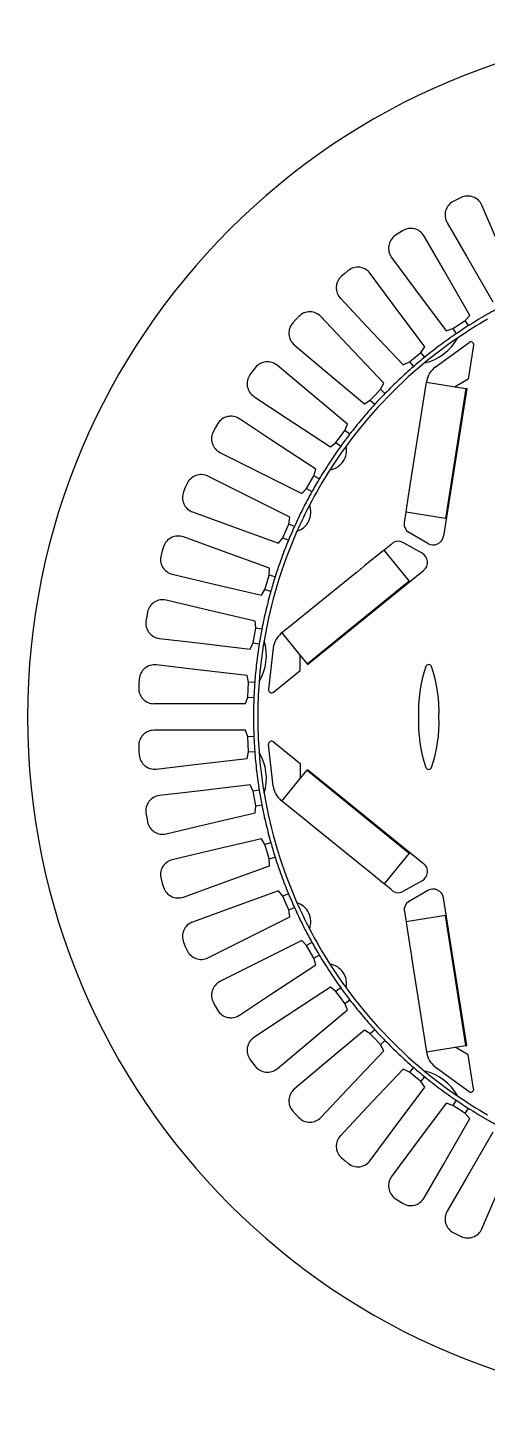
# Model space of a CAD drawing. Extents: x -112 to 112, y -112 to 113.
# Drawn here: x -112.5 to -37.5, y -112.5 to 112.5 of the extents above; entities that cross this region are included whole.
import ezdxf

# ---------------------------------------------------------------- set-up
doc = ezdxf.new("R2010")
doc.units = 0
for name, color, linetype in [('default', 7, 'CONTINUOUS'), ('layer10', 7, 'CONTINUOUS'), ('layer1000', 7, 'CONTINUOUS')]:
    doc.layers.add(name, color=color, linetype=linetype)

msp = doc.modelspace()

# ---------------------------------------------------------------- linework, layer by layer
at = {"layer": 'default'}
for p, q in [((-42.41, 84.45), (-43.05, 84.11)), ((-41.76, 84.76), (-42.41, 84.45)), ((-35.89, 77.7), (-38.39, 83.5)), ((-51.93, 78.95), (-52.52, 78.55)), ((-51.32, 79.34), (-51.93, 78.95)), ((-44.05, 80.65), (-40.9, 75.18)), ((-44.66, 73.01), (-47.82, 78.48)), ((-53.12, 74.99), (-49.35, 69.93)), ((-40.9, 75.18), (-36.58, 67.72)), ((-60.74, 72.39), (-61.29, 71.92)), ((-60.18, 72.84), (-60.74, 72.39)), ((-52.84, 67.33), (-56.61, 72.39)), ((-40.35, 65.54), (-44.66, 73.01)), ((-49.35, 69.93), (-44.2, 63.01)), ((-61.46, 68.32), (-57.13, 63.73)), ((-68.23, 65.36), (-68.74, 64.85)), ((-60.3, 60.74), (-64.63, 65.33)), ((-47.69, 60.41), (-52.84, 67.33)), ((-41.1, 64.7), (-40.35, 65.54)), ((-68.74, 64.85), (-69.22, 64.32)), ((-57.13, 63.73), (-51.22, 57.45)), ((-44.2, 63.01), (-43.13, 63.37)), ((-43.13, 63.37), (-42.11, 64.03)), ((-43.13, 63.37), (-42.58, 62.53)), ((-42.11, 64.03), (-41.1, 64.7)), ((-40.55, 63.86), (-41.1, 64.7)), ((-68.98, 60.72), (-64.14, 56.66)), ((-54.38, 54.47), (-60.3, 60.74)), ((-50.19, 57.93), (-49.26, 58.71)), ((-49.26, 58.71), (-48.34, 59.49)), ((-48.34, 59.49), (-47.69, 60.41)), ((-47.69, 58.72), (-48.34, 59.49)), ((-75.8, 56.43), (-76.22, 55.85)), ((-75.36, 57), (-75.8, 56.43)), ((-66.94, 53.33), (-71.78, 57.39)), ((-64.14, 56.66), (-57.54, 51.12)), ((-51.22, 57.45), (-50.19, 57.93)), ((-50.19, 57.93), (-49.55, 57.17)), ((-54.92, 53.47), (-54.38, 54.47)), ((-75.56, 52.3), (-70.29, 48.83)), ((-60.33, 47.79), (-66.94, 53.33)), ((-56.58, 51.71), (-55.75, 52.59)), ((-55.75, 52.59), (-54.92, 53.47)), ((-54.19, 52.79), (-54.92, 53.47)), ((-57.54, 51.12), (-56.58, 51.71)), ((-56.58, 51.71), (-55.85, 51.03)), ((-81.84, 47.25), (-82.19, 46.62)), ((-81.47, 47.87), (-81.84, 47.25)), ((-72.68, 45.2), (-77.95, 48.67)), ((-70.29, 48.83), (-63.08, 44.09)), ((-60.75, 46.74), (-60.33, 47.79)), ((-65.47, 40.46), (-72.68, 45.2)), ((-62.2, 44.8), (-61.47, 45.77)), ((-61.47, 45.77), (-60.75, 46.74)), ((-59.95, 46.14), (-60.75, 46.74)), ((-81.12, 43.18), (-75.48, 40.34)), ((-63.08, 44.09), (-62.2, 44.8)), ((-62.2, 44.8), (-61.4, 44.2)), ((-77.43, 36.46), (-83.08, 39.29)), ((-75.48, 40.34), (-67.78, 36.47)), ((-66.98, 37.27), (-66.37, 38.32)), ((-66.37, 38.32), (-65.77, 39.37)), ((-65.77, 39.37), (-65.47, 40.46)), ((-64.9, 38.87), (-65.77, 39.37)), ((-86.77, 37.43), (-87.04, 36.76)), ((-86.48, 38.08), (-86.77, 37.43)), ((-69.73, 32.59), (-77.43, 36.46)), ((-67.78, 36.47), (-66.98, 37.27)), ((-66.98, 37.27), (-66.11, 36.77)), ((-85.59, 33.47), (-79.66, 31.31)), ((-69.89, 31.47), (-69.73, 32.59)), ((-81.14, 27.22), (-87.07, 29.38)), ((-79.66, 31.31), (-71.55, 28.36)), ((-70.85, 29.24), (-70.37, 30.36)), ((-70.37, 30.36), (-69.89, 31.47)), ((-68.97, 31.07), (-69.89, 31.47)), ((-90.53, 27.1), (-90.72, 26.41)), ((-90.31, 27.79), (-90.53, 27.1)), ((-73.04, 24.27), (-81.14, 27.22)), ((-71.55, 28.36), (-70.85, 29.24)), ((-70.85, 29.24), (-69.93, 28.85)), ((-88.89, 23.3), (-82.75, 21.85)), ((-73.42, 21.98), (-73.07, 23.14)), ((-73.07, 23.14), (-73.04, 24.27)), ((-72.12, 22.85), (-73.07, 23.14)), ((-82.75, 21.85), (-74.36, 19.86)), ((-74.36, 19.86), (-73.77, 20.82)), ((-73.77, 20.82), (-73.42, 21.98)), ((-73.77, 20.82), (-72.81, 20.53)), ((-83.75, 17.61), (-89.9, 19.07)), ((-93.06, 16.41), (-93.18, 15.7)), ((-92.93, 17.12), (-93.06, 16.41)), ((-75.36, 15.63), (-83.75, 17.61)), ((-75.48, 13.31), (-75.27, 14.5)), ((-75.27, 14.5), (-75.36, 15.63)), ((-74.28, 14.33), (-75.27, 14.5)), ((-91, 12.83), (-84.73, 12.09)), ((-84.73, 12.09), (-76.16, 11.09)), ((-76.16, 11.09), (-75.69, 12.12)), ((-75.69, 12.12), (-75.48, 13.31)), ((-75.69, 12.12), (-74.7, 11.94)), ((-85.23, 7.77), (-91.5, 8.51)), ((-76.67, 6.77), (-85.23, 7.77)), ((-76.44, 5.66), (-76.67, 6.77)), ((-94.34, 5.49), (-94.37, 4.78)), ((-94.29, 6.21), (-94.34, 5.49)), ((-76.51, 4.46), (-76.44, 5.66)), ((-75.44, 5.61), (-76.44, 5.66)), ((-76.94, 2.18), (-76.58, 3.25)), ((-76.58, 3.25), (-76.51, 4.46)), ((-76.58, 3.25), (-75.58, 3.19)), ((-91.87, 2.18), (-85.56, 2.18)), ((-85.56, 2.18), (-76.94, 2.18)), ((-85.56, -2.17), (-91.87, -2.17)), ((-76.94, -2.17), (-85.56, -2.17)), ((-76.58, -3.25), (-76.94, -2.17)), ((-75.58, -3.19), (-76.58, -3.25)), ((-76.51, -4.46), (-76.58, -3.25)), ((-76.44, -5.66), (-76.51, -4.46)), ((-94.37, -4.78), (-94.34, -5.49)), ((-94.34, -5.49), (-94.29, -6.21)), ((-76.67, -6.77), (-76.44, -5.66)), ((-76.44, -5.66), (-75.44, -5.61)), ((-91.5, -8.51), (-85.23, -7.77)), ((-85.23, -7.77), (-76.67, -6.77)), ((-76.16, -11.09), (-84.73, -12.09)), ((-75.69, -12.12), (-76.16, -11.09)), ((-84.73, -12.09), (-91, -12.83)), ((-74.7, -11.94), (-75.69, -12.12)), ((-75.48, -13.31), (-75.69, -12.12)), ((-75.27, -14.5), (-75.48, -13.31)), ((-93.18, -15.7), (-93.06, -16.41)), ((-83.75, -17.61), (-75.36, -15.63)), ((-75.36, -15.63), (-75.27, -14.5)), ((-75.27, -14.5), (-74.28, -14.33)), ((-93.06, -16.41), (-92.93, -17.12)), ((-89.9, -19.07), (-83.75, -17.61)), ((-74.36, -19.86), (-82.75, -21.85)), ((-73.77, -20.82), (-74.36, -19.86)), ((-82.75, -21.85), (-88.89, -23.3)), ((-72.81, -20.53), (-73.77, -20.82)), ((-73.42, -21.98), (-73.77, -20.82)), ((-73.07, -23.14), (-73.42, -21.98)), ((-81.14, -27.22), (-73.04, -24.27)), ((-73.07, -23.14), (-72.12, -22.85)), ((-73.04, -24.27), (-73.07, -23.14)), ((-90.72, -26.41), (-90.53, -27.1)), ((-90.53, -27.1), (-90.31, -27.79)), ((-87.07, -29.38), (-81.14, -27.22)), ((-71.55, -28.36), (-79.66, -31.31)), ((-70.85, -29.24), (-71.55, -28.36)), ((-69.93, -28.85), (-70.85, -29.24)), ((-70.37, -30.36), (-70.85, -29.24)), ((-79.66, -31.31), (-85.59, -33.47)), ((-69.89, -31.47), (-70.37, -30.36)), ((-69.89, -31.47), (-68.97, -31.07)), ((-69.73, -32.59), (-69.89, -31.47)), ((-77.43, -36.46), (-69.73, -32.59)), ((-87.04, -36.76), (-86.77, -37.43)), ((-86.77, -37.43), (-86.48, -38.08)), ((-83.08, -39.29), (-77.43, -36.46)), ((-67.78, -36.47), (-75.48, -40.34)), ((-66.98, -37.27), (-67.78, -36.47)), ((-66.11, -36.77), (-66.98, -37.27)), ((-66.37, -38.32), (-66.98, -37.27)), ((-75.48, -40.34), (-81.12, -43.18)), ((-72.68, -45.2), (-65.47, -40.46)), ((-65.77, -39.37), (-66.37, -38.32)), ((-65.77, -39.37), (-64.9, -38.87)), ((-65.47, -40.46), (-65.77, -39.37)), ((-63.08, -44.09), (-70.29, -48.83)), ((-62.2, -44.8), (-63.08, -44.09)), ((-61.4, -44.2), (-62.2, -44.8)), ((-61.47, -45.77), (-62.2, -44.8)), ((-82.19, -46.62), (-81.84, -47.25)), ((-81.84, -47.25), (-81.47, -47.87)), ((-77.95, -48.67), (-72.68, -45.2)), ((-60.75, -46.74), (-61.47, -45.77)), ((-60.75, -46.74), (-59.95, -46.14)), ((-60.33, -47.79), (-60.75, -46.74)), ((-70.29, -48.83), (-75.56, -52.3)), ((-66.94, -53.33), (-60.33, -47.79)), ((-57.54, -51.12), (-64.14, -56.66)), ((-56.58, -51.71), (-57.54, -51.12)), ((-55.85, -51.03), (-56.58, -51.71)), ((-55.75, -52.59), (-56.58, -51.71)), ((-71.78, -57.39), (-66.94, -53.33)), ((-54.92, -53.47), (-55.75, -52.59)), ((-54.92, -53.47), (-54.19, -52.79)), ((-54.38, -54.47), (-54.92, -53.47)), ((-76.22, -55.85), (-75.8, -56.43)), ((-60.3, -60.74), (-54.38, -54.47)), ((-75.8, -56.43), (-75.36, -57)), ((-64.14, -56.66), (-68.98, -60.72)), ((-51.22, -57.45), (-57.13, -63.73)), ((-50.19, -57.93), (-51.22, -57.45)), ((-49.55, -57.17), (-50.19, -57.93)), ((-49.26, -58.71), (-50.19, -57.93)), ((-64.63, -65.33), (-60.3, -60.74)), ((-52.84, -67.33), (-47.69, -60.41)), ((-48.34, -59.49), (-49.26, -58.71)), ((-48.34, -59.49), (-47.69, -58.72)), ((-47.69, -60.41), (-48.34, -59.49)), ((-42.58, -62.53), (-43.13, -63.37)), ((-69.22, -64.32), (-68.74, -64.85)), ((-68.74, -64.85), (-68.23, -65.36)), ((-57.13, -63.73), (-61.46, -68.32)), ((-44.2, -63.01), (-49.35, -69.93)), ((-43.13, -63.37), (-44.2, -63.01)), ((-42.11, -64.03), (-43.13, -63.37)), ((-41.1, -64.7), (-42.11, -64.03)), ((-41.1, -64.7), (-40.55, -63.86)), ((-40.35, -65.54), (-41.1, -64.7)), ((-56.61, -72.39), (-52.84, -67.33)), ((-44.66, -73.01), (-40.35, -65.54)), ((-36.58, -67.72), (-40.9, -75.18)), ((-61.29, -71.92), (-60.74, -72.39)), ((-49.35, -69.93), (-53.12, -74.99)), ((-60.74, -72.39), (-60.18, -72.84)), ((-47.82, -78.48), (-44.66, -73.01)), ((-40.9, -75.18), (-44.05, -80.65)), ((-52.52, -78.55), (-51.93, -78.95)), ((-38.39, -83.5), (-35.89, -77.7)), ((-51.93, -78.95), (-51.32, -79.34)), ((-43.05, -84.11), (-42.41, -84.45)), ((-42.41, -84.45), (-41.76, -84.76))]:
    msp.add_line(p, q, dxfattribs=at)
for centre, radius, start, end in [((-41.89, 81.9), 2.5, 117.6739, 210), ((-40.68, 82.51), 2.5, 23.3333, 115.6594), ((-49.98, 77.23), 2.5, 30, 122.3261), ((-51.11, 76.48), 2.5, 124.3406, 216.6667), ((-58.61, 70.9), 2.5, 36.6667, 128.9927), ((-59.65, 70.03), 2.5, 131.0073, 223.3333), ((-66.45, 63.62), 2.5, 43.3333, 135.6594), ((0, 0), 75.65, 120, 122.4167), ((0, 0), 75.65, 117.5833, 120), ((-67.37, 62.64), 2.5, 137.6739, 230), ((0, 0), 75.65, 122.4167, 124.25), ((0, 0), 75.65, 124.25, 126.6667), ((0, 0), 75.65, 129.0833, 130.9167), ((0, 0), 75.65, 126.6667, 129.0833), ((-73.38, 55.47), 2.5, 50, 142.3261), ((0, 0), 75.65, 130.9167, 133.3333), ((-74.19, 54.39), 2.5, 144.3406, 236.6667), ((0, 0), 75.65, 133.3333, 135.75), ((0, 0), 75.65, 135.75, 137.5833), ((0, 0), 75.65, 137.5833, 140), ((-79.33, 46.58), 2.5, 56.6667, 148.9927), ((0, 0), 75.65, 140, 142.4167), ((-80, 45.41), 2.5, 151.0073, 243.3333), ((0, 0), 75.65, 142.4167, 144.25), ((0, 0), 75.65, 144.25, 146.6667), ((0, 0), 75.65, 146.6667, 149.0833), ((-84.2, 37.05), 2.5, 63.3333, 155.6594), ((0, 0), 75.65, 149.0833, 150.9167), ((-84.73, 35.81), 2.5, 157.6739, 250), ((0, 0), 75.65, 150.9167, 153.3333), ((0, 0), 75.65, 153.3333, 155.75), ((-87.93, 27.03), 2.5, 70, 162.3261), ((0, 0), 75.65, 155.75, 157.5833), ((0, 0), 75.65, 157.5833, 160), ((-88.32, 25.74), 2.5, 164.3406, 256.6667), ((0, 0), 75.65, 160, 162.4167), ((0, 0), 75.65, 162.4167, 164.25), ((0, 0), 75.65, 164.25, 166.6667), ((-90.47, 16.64), 2.5, 76.6667, 168.9927), ((0, 0), 75.65, 166.6667, 169.0833), ((-90.71, 15.31), 2.5, 171.0073, 263.3333), ((0, 0), 75.65, 169.0833, 170.9167), ((0, 0), 75.65, 170.9167, 173.3333), ((-91.79, 6.02), 2.5, 83.3333, 175.6594), ((0, 0), 75.65, 173.3333, 175.75), ((-91.87, 4.67), 2.5, 177.6739, 270), ((0, 0), 75.65, 175.75, 177.5833), ((0, 0), 75.65, 177.5833, 180), ((0, 0), 75.65, 180, 182.4167), ((-91.87, -4.67), 2.5, 90, 182.3261), ((0, 0), 75.65, 182.4167, 184.25), ((-91.79, -6.02), 2.5, 184.3406, 276.6667), ((0, 0), 75.65, 184.25, 186.6667), ((0, 0), 75.65, 186.6667, 189.0833), ((-90.71, -15.31), 2.5, 96.6667, 188.9927), ((0, 0), 75.65, 189.0833, 190.9167), ((0, 0), 75.65, 190.9167, 193.3333), ((-90.47, -16.64), 2.5, 191.0073, 283.3333), ((0, 0), 75.65, 193.3333, 195.75), ((0, 0), 75.65, 195.75, 197.5833), ((-88.32, -25.74), 2.5, 103.3333, 195.6594), ((0, 0), 75.65, 197.5833, 200), ((0, 0), 75.65, 200, 202.4167), ((-87.93, -27.03), 2.5, 197.6739, 290), ((0, 0), 75.65, 202.4167, 204.25), ((0, 0), 75.65, 204.25, 206.6667), ((-84.73, -35.81), 2.5, 110, 202.3261), ((0, 0), 75.65, 206.6667, 209.0833), ((-84.2, -37.05), 2.5, 204.3406, 296.6667), ((0, 0), 75.65, 209.0833, 210.9167), ((0, 0), 75.65, 210.9167, 213.3333), ((0, 0), 75.65, 213.3333, 215.75), ((-80, -45.41), 2.5, 116.6667, 208.9927), ((0, 0), 75.65, 215.75, 217.5833), ((0, 0), 75.65, 217.5833, 220), ((-79.33, -46.58), 2.5, 211.0073, 303.3333), ((0, 0), 75.65, 220, 222.4167), ((0, 0), 75.65, 222.4167, 224.25), ((-74.19, -54.39), 2.5, 123.3333, 215.6594), ((0, 0), 75.65, 224.25, 226.6667), ((0, 0), 75.65, 226.6667, 229.0833), ((-73.38, -55.47), 2.5, 217.6739, 310), ((0, 0), 75.65, 229.0833, 230.9167), ((-67.37, -62.64), 2.5, 130, 222.3261), ((0, 0), 75.65, 230.9167, 233.3333), ((0, 0), 75.65, 233.3333, 235.75), ((0, 0), 75.65, 235.75, 237.5833), ((0, 0), 75.65, 237.5833, 240), ((-66.45, -63.62), 2.5, 224.3406, 316.6667), ((0, 0), 75.65, 240, 242.4167), ((-59.65, -70.03), 2.5, 136.6667, 228.9927), ((-58.61, -70.9), 2.5, 231.0073, 323.3333), ((-51.11, -76.48), 2.5, 143.3333, 235.6594), ((-49.98, -77.23), 2.5, 237.6739, 330), ((-41.89, -81.9), 2.5, 150, 242.3261), ((-40.68, -82.51), 2.5, 244.3406, 336.6667)]:
    msp.add_arc(centre, radius, start, end, dxfattribs=at)
at = {"layer": 'layer10'}
for p, q in [((-45.99, 57.07), (-40.48, 61.13)), ((-39.72, 60.66), (-40.59, 55.12)), ((-47.66, 52.96), (-47.39, 54.62)), ((-47.39, 54.62), (-47.36, 54.82)), ((-47.39, 54.62), (-42.72, 53.88)), ((-40.59, 55.12), (-42.72, 53.88)), ((-49.84, 39.2), (-47.66, 52.96)), ((-40.84, 53.58), (-44.65, 29.5)), ((-40.98, 53.6), (-44.34, 32.4)), ((-42.72, 53.88), (-40.98, 53.6)), ((-40.98, 53.6), (-40.84, 53.58)), ((-50.39, 35.73), (-49.84, 39.2)), ((-50.75, 33.41), (-50.68, 33.88)), ((-50.68, 33.88), (-50.39, 35.73)), ((-51.03, 31.66), (-50.97, 32.06)), ((-50.97, 32.06), (-50.75, 33.41)), ((-44.34, 32.4), (-50.75, 33.41)), ((-47.2, 28.31), (-50.33, 30.17)), ((-54.31, 27.25), (-54.68, 26.95)), ((-53.25, 28.11), (-54.31, 27.25)), ((-50.23, 22.2), (-54.31, 27.25)), ((-52.94, 28.36), (-53.25, 28.11)), ((-48.12, 26.72), (-51.29, 28.5)), ((-54.68, 26.95), (-57.46, 24.7)), ((-58.86, 23.56), (-69.69, 14.79)), ((-66.82, 8.58), (-47.88, 23.92)), ((-58.74, 23.66), (-58.86, 23.56)), ((-58.22, 24.08), (-58.74, 23.66)), ((-58.21, 24.09), (-58.22, 24.08)), ((-58.19, 24.11), (-58.21, 24.09)), ((-58.16, 24.13), (-58.19, 24.11)), ((-58.11, 24.17), (-58.16, 24.13)), ((-58.09, 24.19), (-58.11, 24.17)), ((-58.08, 24.2), (-58.09, 24.19)), ((-58.04, 24.23), (-58.08, 24.2)), ((-58.02, 24.24), (-58.04, 24.23)), ((-57.98, 24.27), (-58.02, 24.24)), ((-57.95, 24.3), (-57.98, 24.27)), ((-57.46, 24.7), (-57.95, 24.3)), ((-66.91, 8.68), (-50.23, 22.2)), ((-71, 13.73), (-71.16, 13.6)), ((-69.69, 14.79), (-71, 13.73)), ((-71, 13.73), (-68.02, 10.05)), ((-72.42, 11.29), (-73.18, 4.49)), ((-68.03, 7.59), (-68.02, 10.05)), ((-68.02, 10.05), (-66.91, 8.68)), ((-72.39, 4.06), (-68.03, 7.59)), ((-66.91, 8.68), (-66.82, 8.58)), ((-72.42, -11.29), (-73.18, -4.49)), ((-72.39, -4.06), (-68.03, -7.59)), ((-68.03, -7.59), (-68.02, -10.05)), ((-68.02, -10.05), (-66.91, -8.68)), ((-66.91, -8.68), (-66.82, -8.58)), ((-66.91, -8.68), (-50.23, -22.2)), ((-66.82, -8.58), (-47.88, -23.92)), ((-71, -13.73), (-68.02, -10.05)), ((-71, -13.73), (-71.16, -13.6)), ((-69.69, -14.79), (-71, -13.73)), ((-58.86, -23.56), (-69.69, -14.79)), ((-50.23, -22.2), (-54.31, -27.25)), ((-56.13, -25.77), (-58.86, -23.56)), ((-54.68, -26.95), (-56.13, -25.77)), ((-54.31, -27.25), (-54.68, -26.95)), ((-48.12, -26.72), (-51.29, -28.5)), ((-53.25, -28.11), (-54.31, -27.25)), ((-52.94, -28.36), (-53.25, -28.11)), ((-47.2, -28.31), (-50.33, -30.17)), ((-40.84, -53.58), (-44.65, -29.5)), ((-51.03, -31.66), (-50.97, -32.06)), ((-50.97, -32.06), (-50.75, -33.41)), ((-44.34, -32.4), (-50.75, -33.41)), ((-50.75, -33.41), (-50.68, -33.88)), ((-40.98, -53.6), (-44.34, -32.4)), ((-50.68, -33.88), (-50.12, -37.41)), ((-50.12, -37.41), (-50.02, -38.04)), ((-50.02, -38.04), (-50.01, -38.08)), ((-50.01, -38.08), (-50.01, -38.13)), ((-50.01, -38.13), (-50, -38.15)), ((-50, -38.15), (-50, -38.19)), ((-50, -38.19), (-49.99, -38.21)), ((-49.99, -38.21), (-49.99, -38.24)), ((-49.99, -38.24), (-49.98, -38.3)), ((-49.98, -38.3), (-49.97, -38.33)), ((-49.97, -38.33), (-49.97, -38.36)), ((-49.97, -38.36), (-49.97, -38.38)), ((-49.97, -38.38), (-49.86, -39.04)), ((-49.86, -39.04), (-49.84, -39.2)), ((-49.84, -39.2), (-47.66, -52.96)), ((-47.66, -52.96), (-47.39, -54.62)), ((-47.39, -54.62), (-42.72, -53.88)), ((-42.72, -53.88), (-40.98, -53.6)), ((-40.59, -55.12), (-42.72, -53.88)), ((-40.98, -53.6), (-40.84, -53.58)), ((-47.39, -54.62), (-47.36, -54.82)), ((-39.72, -60.66), (-40.59, -55.12)), ((-45.99, -57.07), (-40.48, -61.13))]:
    msp.add_line(p, q, dxfattribs=at)
for centre, radius, start, end in [((0, 0), 74.95, 120.0001, 124.3683), ((0, 0), 74.95, 124.3682, 129.5626), ((-49.56, 65.86), 8.28, 282.7477, 331.1831), ((-40.19, 60.74), 0.483, 350.9921, 126.3505), ((0, 0), 74.95, 129.5626, 143.8493), ((-43.94, 54.28), 3.47, 126.3505, 170.9921), ((0, 0), 74.95, 143.8493, 147.4599), ((-63.7, 43.53), 3.25, 279.0958, 12.2134), ((0, 0), 74.95, 147.4599, 152.5401), ((0, 0), 74.95, 152.5401, 156.1507), ((-69.54, 33.4), 3.25, 287.7866, 20.9042), ((-49.58, 31.43), 1.47, 170.9921, 239.3326), ((0, 0), 74.95, 156.1507, 170.4374), ((-46.33, 29.77), 1.7, 239.3326, 350.9921), ((-52.01, 27.22), 1.47, 60.6674, 129.0079), ((-48.95, 25.24), 1.7, 309.0079, 60.6674), ((-68.97, 10.91), 3.47, 129.0079, 173.6495), ((0, 0), 74.95, 170.4374, 175.6318), ((-81.82, 10), 8.28, 328.8169, 17.2523), ((-26.55, 0.96), 22.19, 160.9126, 182.4669), ((-47.05, 8.05), 0.5, 19.0874, 160.9126), ((-67.55, 0.96), 22.19, 357.5331, 19.0874), ((0, 0), 74.95, 175.6317, 179.9999), ((-72.7, 4.44), 0.483, 173.6495, 309.0079), ((0, 0), 74.95, 180.0001, 184.3683), ((-26.55, -0.96), 22.19, 177.5331, 199.0874), ((-67.55, -0.96), 22.19, 340.9126, 2.4669), ((-72.7, -4.44), 0.483, 50.9921, 186.3505), ((0, 0), 74.95, 184.3682, 189.5626), ((-81.82, -10), 8.28, 342.7477, 31.1831), ((-47.05, -8.05), 0.5, 199.0874, 340.9126), ((0, 0), 74.95, 189.5626, 203.8493), ((-68.97, -10.91), 3.47, 186.3505, 230.9921), ((-48.95, -25.24), 1.7, 299.3326, 50.9921), ((-52.01, -27.22), 1.47, 230.9921, 299.3326), ((-46.33, -29.77), 1.7, 9.0079, 120.6674), ((0, 0), 74.95, 203.8493, 207.4599), ((-69.54, -33.4), 3.25, 339.0958, 72.2134), ((-49.58, -31.43), 1.47, 120.6674, 189.0079), ((0, 0), 74.95, 207.4599, 212.5401), ((0, 0), 74.95, 212.5401, 216.1507), ((-63.7, -43.53), 3.25, 347.7866, 80.9042), ((0, 0), 74.95, 216.1507, 230.4374), ((-43.94, -54.28), 3.47, 189.0079, 233.6495), ((0, 0), 74.95, 230.4374, 235.6318), ((-49.56, -65.86), 8.28, 28.8169, 77.2523), ((-40.19, -60.74), 0.483, 233.6495, 9.0079), ((0, 0), 74.95, 235.6317, 239.9999)]:
    msp.add_arc(centre, radius, start, end, dxfattribs=at)
at = {"layer": 'layer1000'}
for start, end in [(360, 180), (180, 360)]:
    msp.add_arc((0, 0), 112.5, start, end, dxfattribs=at)

doc.saveas('drawing.dxf')
